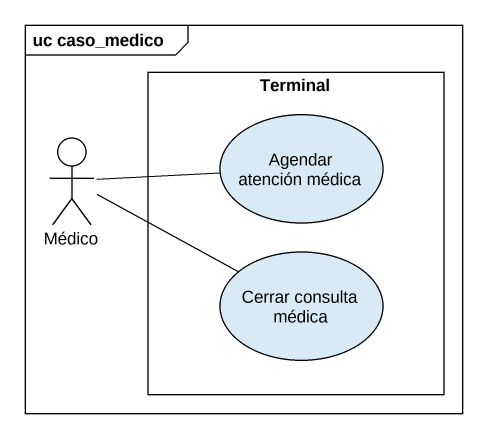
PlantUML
@startuml
mainframe uc caso_medico
rectangle Terminal {
  usecase "Agendar atención médica" as Agendar_atención_médica
  usecase "Cerrar consulta médica" as Cerrar_consulta_médica
}
actor Médico
Médico -right- Agendar_atención_médica
Médico -right- Cerrar_consulta_médica
@enduml
